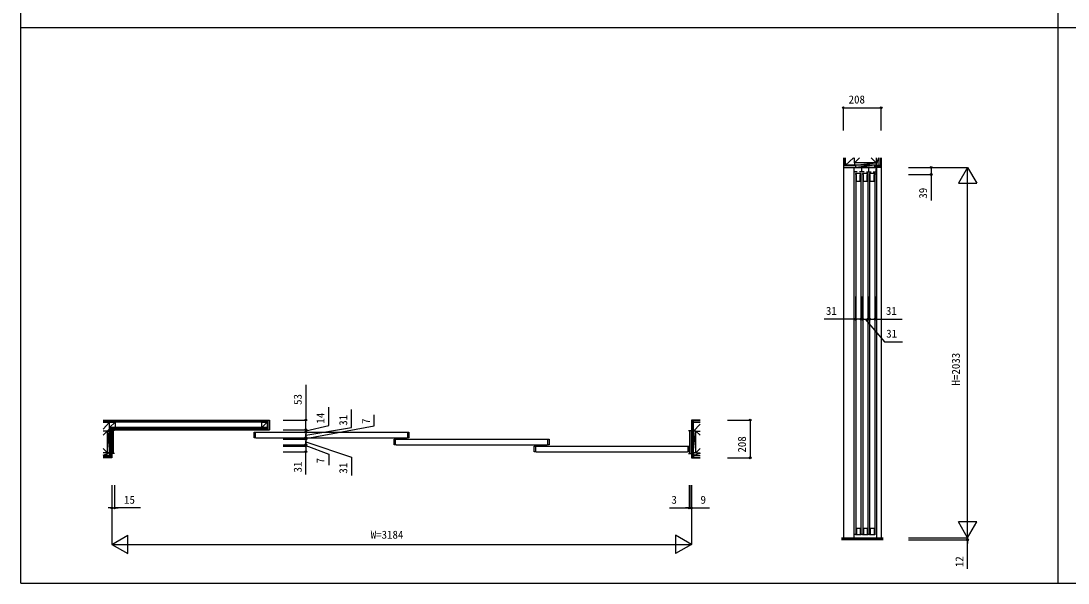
# Model space of a CAD drawing. Units: millimetres, scale not verified. Extents: x -14340 to 14341, y -10000 to 10000.
# Drawn here: x -14340 to -8586, y -10000 to -6914 of the extents above; entities that cross this region are included whole.
import ezdxf
from ezdxf.enums import TextEntityAlignment as Align

# ---------------------------------------------------------------- set-up
doc = ezdxf.new("R2010")
doc.units = ezdxf.units.MM
doc.header["$LTSCALE"] = 50
for name, color, linetype in [('0-2_YKK_B1', 4, 'Continuous'), ('0-3_YKK_C1', 4, 'Continuous'), ('0-4_YKK_F1', 7, 'Continuous'), ('0-5_YKK_N1', 2, 'Continuous'), ('0-6_YKK_Z1', 7, 'Continuous')]:
    doc.layers.add(name, color=color, linetype=linetype)
doc.styles.add('ＭＳ ゴシック', font='')
doc.styles.get('ＭＳ ゴシック').set_extended_font_data('MS Gothic')

msp = doc.modelspace()

# ---------------------------------------------------------------- linework, layer by layer
at = {"layer": '0-2_YKK_B1'}
for p, q in [((-13824.7, -9162.6), (-13839.7, -9162.6)), ((-13839.7, -9287.6), (-13839.7, -9162.6)), ((-13830.7, -9287.6), (-13830.7, -9162.6)), ((-13058.7, -9171.6), (-13048.7, -9171.6)), ((-13052.7, -9171.6), (-13052.7, -9202.6)), ((-13048.7, -9171.6), (-13048.7, -9171.8)), ((-13048.7, -9171.8), (-12217.7, -9171.8)), ((-13048.7, -9202.4), (-12217.7, -9202.4)), ((-13048.7, -9202.4), (-13048.7, -9202.6)), ((-12217.7, -9171.6), (-12217.7, -9171.8)), ((-12217.7, -9202.4), (-12217.7, -9202.6)), ((-12213.7, -9202.6), (-12213.7, -9171.6)), ((-10670.7, -9162.6), (-10655.7, -9162.6)), ((-10664.7, -9287.6), (-10664.7, -9162.6)), ((-10655.7, -9287.6), (-10655.7, -9162.6)), ((-12288.7, -9209.6), (-12278.7, -9209.6)), ((-12282.7, -9209.6), (-12282.7, -9240.6)), ((-12278.7, -9209.6), (-12278.7, -9209.8)), ((-12278.7, -9209.8), (-11447.7, -9209.8)), ((-12278.7, -9240.4), (-11447.7, -9240.4)), ((-12278.7, -9240.4), (-12278.7, -9240.6)), ((-11518.7, -9247.6), (-11508.7, -9247.6)), ((-11512.7, -9247.6), (-11512.7, -9278.6)), ((-11508.7, -9247.6), (-11508.7, -9247.8)), ((-11508.7, -9247.8), (-10677.7, -9247.8)), ((-11447.7, -9209.6), (-11447.7, -9209.8)), ((-11447.7, -9240.4), (-11447.7, -9240.6)), ((-11443.7, -9240.6), (-11443.7, -9209.6)), ((-10677.7, -9247.6), (-10677.7, -9247.8)), ((-10673.7, -9278.6), (-10673.7, -9247.6)), ((-13824.7, -9287.6), (-13839.7, -9287.6)), ((-11508.7, -9278.4), (-10677.7, -9278.4)), ((-11508.7, -9278.4), (-11508.7, -9278.6)), ((-10677.7, -9278.4), (-10677.7, -9278.6)), ((-10670.7, -9287.6), (-10655.7, -9287.6))]:
    msp.add_line(p, q, dxfattribs=at)
for points in [[(-13048.7, -9202.6), (-13058.7, -9202.6), (-13058.7, -9171.6)], [(-12217.7, -9171.6), (-12207.7, -9171.6), (-12207.7, -9202.6), (-12217.7, -9202.6)], [(-12278.7, -9240.6), (-12288.7, -9240.6), (-12288.7, -9209.6)], [(-11508.7, -9278.6), (-11518.7, -9278.6), (-11518.7, -9247.6)], [(-11447.7, -9209.6), (-11437.7, -9209.6), (-11437.7, -9240.6), (-11447.7, -9240.6)], [(-10677.7, -9247.6), (-10667.7, -9247.6), (-10667.7, -9278.6), (-10677.7, -9278.6)]]:
    msp.add_lwpolyline(points, dxfattribs=at)
at = {"layer": '0-3_YKK_C1'}
for p, q in [((-9762.7, -7718.6), (-9762.7, -9750.6)), ((-9762.7, -7718.6), (-9760.7, -7718.6)), ((-9760.7, -7756.6), (-9760.7, -7717.6)), ((-9639.7, -7717.6), (-9760.7, -7717.6)), ((-9744.4, -7741.4), (-9760.7, -7741.4)), ((-9753.5, -7757.6), (-9748.7, -7757.6)), ((-9752.2, -7757.6), (-9752.2, -9729.6)), ((-9748.7, -7793.9), (-9748.7, -7757.6)), ((-9706.4, -7741.4), (-9732, -7741.4)), ((-9727.7, -7757.6), (-9722.9, -7757.6)), ((-9727.7, -7793.9), (-9727.7, -7757.6)), ((-9724.2, -7757.6), (-9724.2, -9729.6)), ((-9722.9, -7757.6), (-9722.9, -7751.6)), ((-9719.2, -7741.4), (-9719.2, -7717.6)), ((-9715.5, -7757.6), (-9710.7, -7757.6)), ((-9714.2, -7757.6), (-9714.2, -9729.6)), ((-9710.7, -7793.9), (-9710.7, -7757.6)), ((-9694, -7741.4), (-9668.4, -7741.4)), ((-9689.7, -7757.6), (-9684.9, -7757.6)), ((-9689.7, -7793.9), (-9689.7, -7757.6)), ((-9686.2, -7757.6), (-9686.2, -9729.6)), ((-9684.9, -7757.6), (-9684.9, -7751.6)), ((-9681.2, -7741.4), (-9681.2, -7717.6)), ((-9677.5, -7757.6), (-9672.7, -7757.6)), ((-9676.2, -7757.6), (-9676.2, -9729.6)), ((-9672.7, -7793.9), (-9672.7, -7757.6)), ((-9656, -7741.4), (-9639.7, -7741.4)), ((-9651.7, -7757.6), (-9646.9, -7757.6)), ((-9651.7, -7793.9), (-9651.7, -7757.6)), ((-9648.2, -7757.6), (-9648.2, -9729.6)), ((-9646.9, -7757.6), (-9646.9, -7751.6)), ((-9639.7, -7756.6), (-9639.7, -7717.6)), ((-9637.7, -7718.6), (-9639.7, -7718.6)), ((-9637.7, -7718.6), (-9637.7, -9750.6)), ((-9748.7, -7793.9), (-9727.7, -7793.9)), ((-9710.7, -7793.9), (-9689.7, -7793.9)), ((-9672.7, -7793.9), (-9651.7, -7793.9)), ((-9727.7, -9700.1), (-9748.7, -9700.1)), ((-9748.7, -9700.1), (-9748.7, -9729.6)), ((-9727.7, -9700.1), (-9727.7, -9729.6)), ((-9689.7, -9700.1), (-9710.7, -9700.1)), ((-9710.7, -9700.1), (-9710.7, -9729.6)), ((-9689.7, -9700.1), (-9689.7, -9729.6)), ((-9651.7, -9700.1), (-9672.7, -9700.1)), ((-9672.7, -9700.1), (-9672.7, -9729.6)), ((-9651.7, -9700.1), (-9651.7, -9729.6)), ((-9753.5, -9735.6), (-9753.5, -9729.6)), ((-9753.5, -9729.6), (-9748.7, -9729.6)), ((-9722.9, -9735.6), (-9753.5, -9735.6)), ((-9727.7, -9729.6), (-9722.9, -9729.6)), ((-9722.9, -9729.6), (-9722.9, -9735.6)), ((-9715.5, -9735.6), (-9715.5, -9729.6)), ((-9715.5, -9729.6), (-9710.7, -9729.6)), ((-9684.9, -9735.6), (-9715.5, -9735.6)), ((-9689.7, -9729.6), (-9684.9, -9729.6)), ((-9684.9, -9729.6), (-9684.9, -9735.6)), ((-9677.5, -9735.6), (-9677.5, -9729.6)), ((-9677.5, -9729.6), (-9672.7, -9729.6)), ((-9646.9, -9735.6), (-9677.5, -9735.6)), ((-9651.7, -9729.6), (-9646.9, -9729.6)), ((-9646.9, -9729.6), (-9646.9, -9735.6))]:
    msp.add_line(p, q, dxfattribs=at)
for points in [[(-9722.9, -7751.6), (-9753.5, -7751.6), (-9753.5, -7757.6)], [(-9684.9, -7751.6), (-9715.5, -7751.6), (-9715.5, -7757.6)], [(-9646.9, -7751.6), (-9677.5, -7751.6), (-9677.5, -7757.6)]]:
    msp.add_lwpolyline(points, dxfattribs=at)
at = {"layer": '0-4_YKK_F1'}
for p, q in [((-14339.7, -9999.6), (-14339.7, 10000.4)), ((-8639.7, -9999.6), (-8639.7, 9500.4)), ((-14339.7, -6949.6), (14160.3, -6949.6)), ((-14339.7, -9999.6), (14341.32, -9999.6))]:
    msp.add_line(p, q, dxfattribs=at)
at = {"layer": '0-5_YKK_N1'}
for p, q in [((-9820.7, -7515.1), (-9820.7, -7390.1)), ((-9820.7, -7390.1), (-9612.7, -7390.1)), ((-9612.7, -7515.1), (-9612.7, -7390.1)), ((-9462.7, -7717.6), (-9137.7, -7717.6)), ((-9462.7, -7756.6), (-9337.7, -7756.6)), ((-9137.7, -7717.6), (-9187.7, -7804.2)), ((-9137.7, -9750.6), (-9137.7, -7717.6)), ((-9137.7, -7717.6), (-9087.7, -7804.2)), ((-9187.7, -7804.2), (-9087.7, -7804.2)), ((-9753.7, -8425.6), (-9753.7, -8550.6)), ((-9715.7, -8425.6), (-9715.7, -8550.6)), ((-9684.7, -8425.6), (-9684.7, -8550.6)), ((-9646.7, -8425.6), (-9646.7, -8550.6)), ((-9715.7, -8550.6), (-9684.7, -8550.6)), ((-12773.71, -8911.64), (-12773.71, -9104.6)), ((-12898.71, -9104.6), (-12773.71, -9104.6)), ((-12773.71, -9157.6), (-12773.71, -9104.6)), ((-12773.71, -9157.6), (-12773.71, -9137.6)), ((-10457.7, -9104.6), (-10332.7, -9104.6)), ((-10332.7, -9104.6), (-10332.7, -9312.6)), ((-12898.71, -9157.6), (-12773.71, -9157.6)), ((-12898.71, -9157.6), (-12773.71, -9157.6)), ((-12898.71, -9171.6), (-12773.71, -9171.6)), ((-12898.71, -9171.6), (-12773.71, -9171.6)), ((-12898.71, -9202.6), (-12773.71, -9202.6)), ((-12898.71, -9202.6), (-12773.71, -9202.6)), ((-12773.71, -9171.6), (-12773.71, -9157.6)), ((-12773.71, -9171.6), (-12773.71, -9191.6)), ((-12773.71, -9171.6), (-12773.71, -9202.6)), ((-12773.71, -9202.6), (-12773.71, -9182.6)), ((-12773.71, -9209.6), (-12773.71, -9202.6)), ((-12898.71, -9209.6), (-12773.71, -9209.6)), ((-12898.71, -9209.6), (-12773.71, -9209.6)), ((-12898.71, -9240.6), (-12773.71, -9240.6)), ((-12898.71, -9240.6), (-12773.71, -9240.6)), ((-12898.71, -9247.6), (-12773.71, -9247.6)), ((-12898.71, -9247.6), (-12773.71, -9247.6)), ((-12773.71, -9209.6), (-12773.71, -9229.6)), ((-12773.71, -9209.6), (-12773.71, -9240.6)), ((-12773.71, -9240.6), (-12773.71, -9220.6)), ((-12773.71, -9240.6), (-12773.71, -9247.6)), ((-12773.71, -9247.6), (-12773.71, -9278.6)), ((-12773.71, -9247.6), (-12773.71, -9267.6)), ((-12898.71, -9278.6), (-12773.71, -9278.6)), ((-12773.71, -9402.88), (-12773.71, -9278.6)), ((-10457.7, -9312.6), (-10332.7, -9312.6)), ((-13839.7, -9462.6), (-13839.7, -9787.6)), ((-13839.7, -9462.6), (-13839.7, -9587.6)), ((-13824.7, -9462.6), (-13824.7, -9587.6)), ((-10667.7, -9462.6), (-10667.7, -9587.6)), ((-10664.7, -9462.6), (-10664.7, -9587.6)), ((-10664.7, -9462.6), (-10664.7, -9587.6)), ((-10655.7, -9462.6), (-10655.7, -9587.6)), ((-10655.7, -9462.6), (-10655.7, -9787.6)), ((-13839.7, -9587.6), (-13859.7, -9587.6)), ((-13839.7, -9587.6), (-13824.7, -9587.6)), ((-13824.7, -9587.6), (-13804.7, -9587.6)), ((-13683.1, -9587.6), (-13824.7, -9587.6)), ((-10667.7, -9587.6), (-10687.7, -9587.6)), ((-10664.7, -9587.6), (-10684.7, -9587.6)), ((-10664.7, -9587.6), (-10644.7, -9587.6)), ((-10655.7, -9587.6), (-10555.7, -9587.6)), ((-9137.7, -9750.6), (-9187.7, -9664)), ((-9087.7, -9664), (-9187.7, -9664)), ((-9137.7, -9750.6), (-9087.7, -9664)), ((-13839.7, -9787.6), (-13753.1, -9737.6)), ((-13753.1, -9837.6), (-13753.1, -9737.6)), ((-10655.7, -9787.6), (-10742.3, -9737.6)), ((-10742.3, -9737.6), (-10742.3, -9837.6)), ((-9462.7, -9750.6), (-9137.7, -9750.6)), ((-9462.7, -9750.6), (-9137.7, -9750.6)), ((-9462.7, -9762.6), (-9137.7, -9762.6)), ((-9137.7, -9750.6), (-9137.7, -9730.6)), ((-9137.7, -9750.6), (-9137.7, -9762.6)), ((-9137.7, -9762.6), (-9137.7, -9782.6)), ((-9137.7, -9922.52), (-9137.7, -9762.6)), ((-13839.7, -9787.6), (-10655.7, -9787.6)), ((-13839.7, -9787.6), (-13753.1, -9837.6)), ((-10655.7, -9787.6), (-10742.3, -9837.6))]:
    msp.add_line(p, q, dxfattribs=at)
for points in [[(-9462.7, -7717.6), (-9337.7, -7717.6), (-9337.7, -7756.6), (-9337.7, -7899.38)], [(-9722.7, -8425.6), (-9722.7, -8550.6), (-9753.7, -8550.6), (-9926.44, -8550.6)], [(-9677.7, -8425.6), (-9677.7, -8550.6), (-9646.7, -8550.6), (-9496.7, -8550.6)], [(-9700.2, -8550.6), (-9595.13, -8675.6), (-9495.13, -8675.6)], [(-12773.71, -9164.6), (-12648.71, -9134.1), (-12648.71, -9034.1)], [(-12773.71, -9187.1), (-12523.71, -9146.3), (-12523.71, -9046.3)], [(-12773.71, -9206.1), (-12398.71, -9136.3), (-12398.71, -9076.3)], [(-12773.71, -9225.1), (-12523.71, -9308.99), (-12523.71, -9408.99)], [(-12773.71, -9244.1), (-12648.71, -9292.89), (-12648.71, -9352.89)], [(-10775.23, -9587.6), (-10667.7, -9587.6), (-10664.7, -9587.6)]]:
    msp.add_lwpolyline(points, dxfattribs=at)
for centre in [(-9820.7, -7390.1), (-9612.7, -7390.1), (-9337.7, -7717.6), (-9337.7, -7756.6), (-9753.7, -8550.6), (-9722.7, -8550.6), (-9715.7, -8550.6), (-9684.7, -8550.6), (-9677.7, -8550.6), (-9646.7, -8550.6), (-12773.71, -9104.6), (-10332.7, -9104.6), (-12773.71, -9157.6), (-12773.71, -9157.6), (-12773.71, -9171.6), (-12773.71, -9171.6), (-12773.71, -9202.6), (-12773.71, -9202.6), (-12773.71, -9209.6), (-12773.71, -9209.6), (-12773.71, -9240.6), (-12773.71, -9240.6), (-12773.71, -9247.6), (-12773.71, -9247.6), (-12773.71, -9278.6), (-10332.7, -9312.6), (-13839.7, -9587.6), (-13824.7, -9587.6), (-10667.7, -9587.6), (-10664.7, -9587.6), (-10664.7, -9587.6), (-10655.7, -9587.6), (-9137.7, -9762.6)]:
    msp.add_circle(centre, 5, dxfattribs=at)
at = {"layer": '0-6_YKK_Z1'}
for p, q in [((-9820.7, -7665.1), (-9820.7, -7717.6)), ((-9760.2, -7705.1), (-9820.7, -7705.1)), ((-9752.2, -7707.1), (-9820.7, -7707.1)), ((-9818.7, -7705.1), (-9818.7, -7665.1)), ((-9810.2, -7705.1), (-9810.2, -7665.1)), ((-9808.2, -7705.12), (-9808.2, -7665.1)), ((-9765.53, -7665.1), (-9808.2, -7705.12)), ((-9732.2, -7665.1), (-9760.2, -7693.1)), ((-9760.2, -7693.1), (-9760.2, -7705.1)), ((-9752.2, -7717.6), (-9752.2, -7705.1)), ((-9648.2, -7705.1), (-9752.2, -7717.6)), ((-9668.2, -7665.1), (-9640.2, -7693.1)), ((-9648.2, -7717.6), (-9648.2, -7705.1)), ((-9648.2, -7707.1), (-9612.7, -7707.1)), ((-9640.2, -7665.1), (-9640.2, -7693.1)), ((-9640.2, -7693.1), (-9640.2, -7705.1)), ((-9625.2, -7665.1), (-9625.2, -7705.1)), ((-9623.2, -7705.1), (-9623.2, -7665.1)), ((-9614.7, -7705.1), (-9614.7, -7665.1)), ((-9612.7, -7665.1), (-9612.7, -7717.6)), ((-9820.7, -7715.6), (-9752.2, -7715.6)), ((-9820.7, -7717.6), (-9820.7, -9750.6)), ((-9820.7, -7717.6), (-9752.2, -7717.6)), ((-9752.2, -7717.6), (-9648.2, -7717.6)), ((-9612.7, -7715.6), (-9648.2, -7715.6)), ((-9612.7, -7717.6), (-9648.2, -7717.6)), ((-9612.7, -7717.6), (-9612.7, -9750.6)), ((-13887.7, -9104.6), (-12973.7, -9104.6)), ((-13887.7, -9106.6), (-12986.2, -9106.6)), ((-12986.2, -9115.1), (-13887.7, -9115.1)), ((-13887.7, -9117.1), (-13852.2, -9117.1)), ((-13852.18, -9117.1), (-13887.7, -9117.1)), ((-13887.7, -9154.97), (-13852.2, -9117.1)), ((-13822.2, -9117.1), (-13852.2, -9145.1)), ((-13852.2, -9145.1), (-13852.2, -9117.1)), ((-13852.2, -9165.1), (-13852.2, -9145.1)), ((-13822.2, -9145.1), (-13852.2, -9145.1)), ((-13852.2, -9147.1), (-12986.2, -9147.1)), ((-12986.2, -9117.1), (-13822.2, -9117.1)), ((-12986.2, -9145.1), (-13822.2, -9145.1)), ((-12986.2, -9145.1), (-13016.2, -9145.1)), ((-12986.2, -9104.6), (-12986.2, -9117.1)), ((-12986.2, -9117.1), (-12986.2, -9145.1)), ((-12986.2, -9145.1), (-12986.2, -9157.6)), ((-12984.2, -9104.6), (-12984.2, -9157.6)), ((-12975.7, -9104.6), (-12975.7, -9157.6)), ((-12973.7, -9104.6), (-12973.7, -9157.6)), ((-10607.7, -9104.6), (-10655.7, -9104.6)), ((-10655.7, -9104.6), (-10655.7, -9312.6)), ((-10653.7, -9104.6), (-10653.7, -9312.6)), ((-10645.2, -9104.6), (-10645.2, -9312.6)), ((-10643.19, -9165.1), (-10643.21, -9104.6)), ((-10643.21, -9117.1), (-10607.7, -9117.1)), ((-10607.7, -9106.6), (-10643.2, -9106.6)), ((-10643.2, -9115.1), (-10607.7, -9115.1)), ((-10607.7, -9117.1), (-10643.19, -9117.1)), ((-10607.7, -9127.25), (-10643.19, -9165.1)), ((-13887.7, -9188.6), (-13852.2, -9153.1)), ((-13852.2, -9165.1), (-13887.7, -9165.1)), ((-13864.2, -9285.1), (-13864.2, -9165.1)), ((-13864.2, -9165.1), (-13852.2, -9165.1)), ((-13864.2, -9165.1), (-13852.2, -9285.1)), ((-13852.2, -9155.6), (-12986.2, -9155.6)), ((-13852.2, -9157.6), (-12973.7, -9157.6)), ((-13852.2, -9285.1), (-13852.2, -9165.1)), ((-13850.2, -9157.6), (-13850.2, -9312.6)), ((-13841.7, -9157.6), (-13841.7, -9312.6)), ((-13839.7, -9157.6), (-13839.7, -9312.6)), ((-10631.19, -9165.1), (-10643.19, -9165.1)), ((-10607.7, -9188.59), (-10631.19, -9165.1)), ((-13887.7, -9261.6), (-13861.2, -9288.1)), ((-10607.7, -9261.61), (-10631.19, -9285.1)), ((-13887.7, -9296.93), (-13852.2, -9285.1)), ((-13852.2, -9285.1), (-13887.7, -9285.1)), ((-13852.2, -9300.1), (-13887.7, -9300.1)), ((-13887.7, -9302.1), (-13852.2, -9302.1)), ((-13852.2, -9310.6), (-13887.7, -9310.6)), ((-13839.7, -9312.6), (-13887.7, -9312.6)), ((-13864.2, -9285.1), (-13852.2, -9285.1)), ((-13852.2, -9285.1), (-13852.2, -9312.6)), ((-10655.7, -9312.6), (-10607.7, -9312.6)), ((-10643.19, -9285.1), (-10643.21, -9312.6)), ((-10631.19, -9285.1), (-10643.19, -9285.1)), ((-10607.7, -9288.27), (-10643.19, -9300.1)), ((-10643.19, -9300.1), (-10607.7, -9300.1)), ((-10607.7, -9302.1), (-10643.19, -9302.1)), ((-10643.19, -9310.6), (-10607.7, -9310.6)), ((-10631.19, -9285.1), (-10607.7, -9285.1)), ((-9830.7, -9750.6), (-9602.7, -9750.6)), ((-9830.7, -9752.6), (-9602.7, -9752.6)), ((-9830.7, -9754.6), (-9602.7, -9754.6)), ((-9830.7, -9756.6), (-9602.7, -9756.6)), ((-9830.7, -9758.6), (-9602.7, -9758.6)), ((-9830.7, -9760.6), (-9602.7, -9760.6)), ((-9602.7, -9762.6), (-9830.7, -9762.6))]:
    msp.add_line(p, q, dxfattribs=at)
for points in [[(-9640.2, -7693.1), (-9760.2, -7693.1), (-9760.2, -7665.1)], [(-9640.2, -7705.1), (-9760.2, -7705.1), (-9640.2, -7693.1)], [(-9626.87, -7665.1), (-9640.2, -7705.1), (-9612.7, -7705.1)], [(-13852.2, -9117.1), (-13822.2, -9117.1), (-13822.2, -9145.1)], [(-10643.19, -9285.1), (-10643.19, -9165.1), (-10631.19, -9285.1)], [(-10631.19, -9285.1), (-10631.19, -9165.1), (-10607.7, -9165.1)]]:
    msp.add_lwpolyline(points, dxfattribs=at)
msp.add_lwpolyline([(-12986.2, -9117.1), (-13016.2, -9145.1), (-13016.2, -9117.1)], close=True, dxfattribs=at)

# ---------------------------------------------------------------- texts
at = {"layer": '0-5_YKK_N1', "style": 'ＭＳ ゴシック'}
for s, p in [('208', (-9791.7, -7380.1)), ('31', (-9916.44, -8540.6)), ('31', (-9586.7, -8540.6)), ('31', (-9585.13, -8665.6)), ('15', (-13773.1, -9577.6)), ('3', (-10765.23, -9577.6)), ('9', (-10605.7, -9577.6)), ('W=3184', (-12417.7, -9769.42))]:
    msp.add_text(s, height=43.99, dxfattribs=at).set_placement(p, align=Align.BOTTOM_LEFT)
for s, p in [('39', (-9347.7, -7889.38)), ('H=2033', (-9167.4, -8915.1)), ('53', (-12783.71, -9021.64)), ('14', (-12658.71, -9124.1)), ('31', (-12533.71, -9136.3)), ('7', (-12408.71, -9126.3)), ('208', (-10342.7, -9283.6)), ('7', (-12658.71, -9342.89)), ('31', (-12783.71, -9392.88)), ('31', (-12533.71, -9398.99)), ('12', (-9147.7, -9912.52))]:
    msp.add_text(s, height=43.99, rotation=90, dxfattribs=at).set_placement(p, align=Align.BOTTOM_LEFT)

doc.saveas('drawing.dxf')
